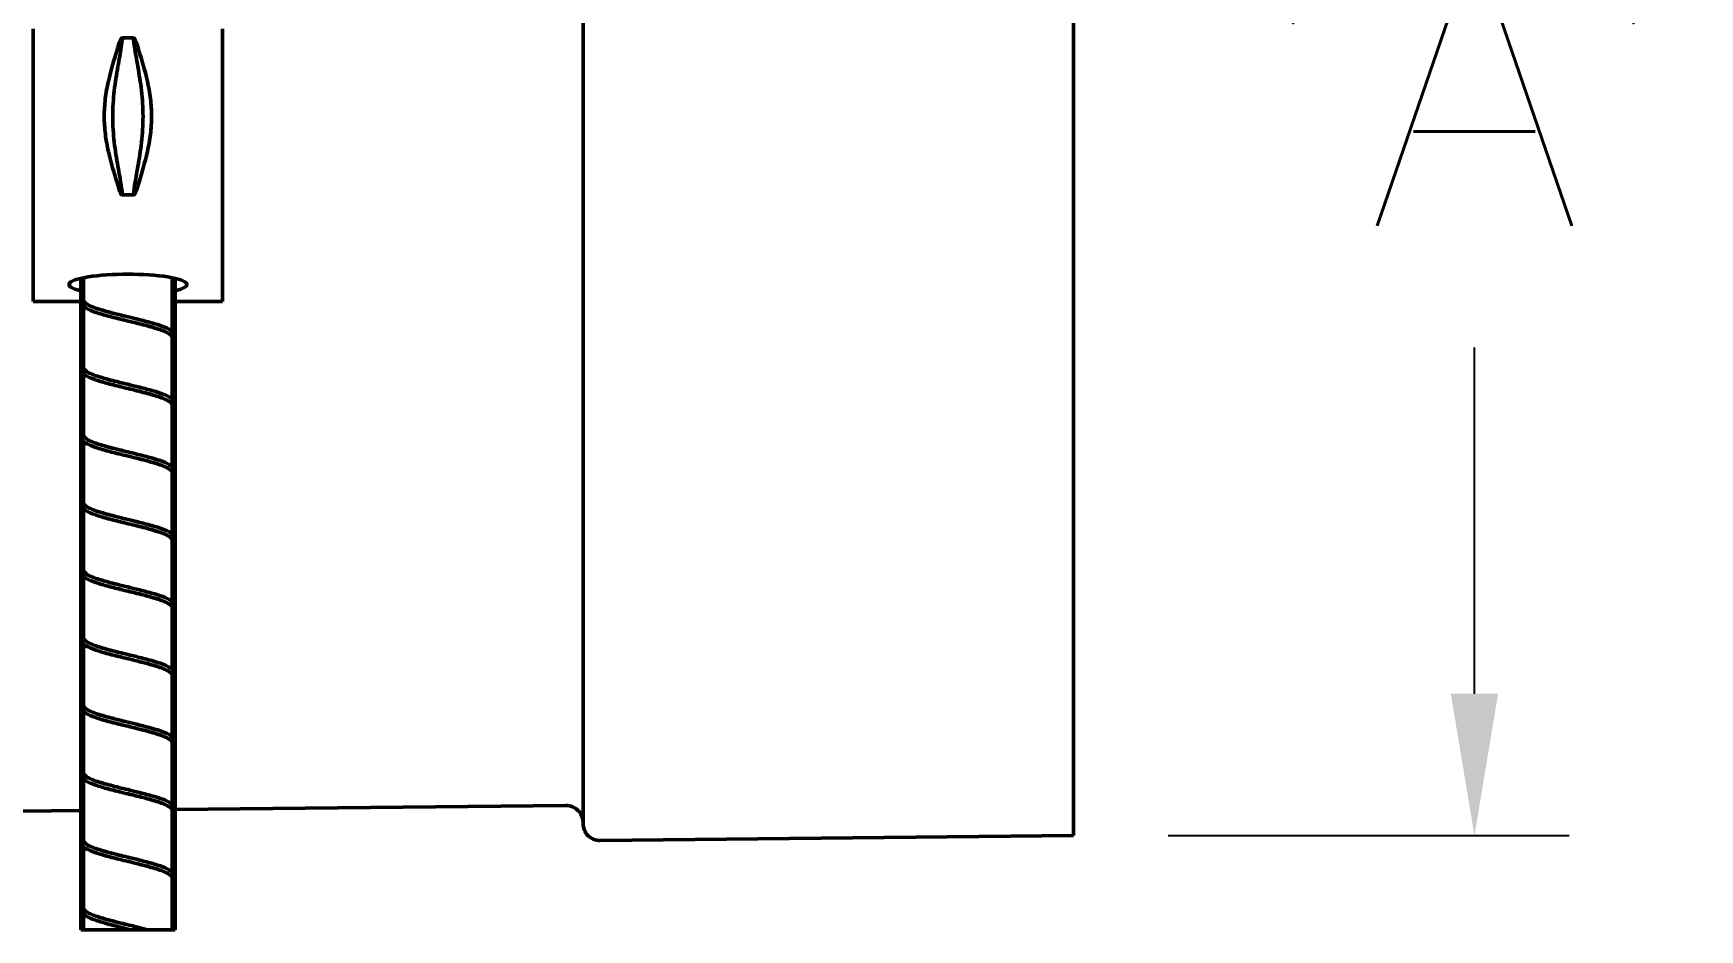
# Model space of a CAD drawing. Header units: inches. Extents: x 31 to 195, y 77 to 126.
# Drawn here: x 186.43 to 195.24, y 84.69 to 89.43 of the extents above; entities that cross this region are included whole.
import ezdxf

# ---------------------------------------------------------------- set-up
doc = ezdxf.new("R2010")
doc.units = ezdxf.units.IN
doc.header["$LTSCALE"] = 8
doc.header["$MEASUREMENT"] = 0
doc.layers.add('Visible (ANSI)', color=7, linetype='Continuous', lineweight=50)
doc.styles.get("Standard").update_dxf_attribs({"font": 'romans.shx'})
doc.dimstyles.get("Standard").update_dxf_attribs({"dimtxt": 1.5, "dimasz": 0.75, "dimexe": 0.5, "dimexo": 0.5, "dimgap": 0.5, "dimtad": 0, "dimtih": 1, "dimtoh": 1, "dimdec": 5, "dimzin": 0, "dimdsep": 46, "dimlunit": 5, "dimtxsty": 'Standard', "dimcen": 0, "dimclrd": 256, "dimclre": 256, "dimclrt": 256, "dimadec": 0, "dimazin": 0, "dimtfac": 0.75, "dimtdec": 5, "dimtofl": 0, "dimtmove": 0, "dimatfit": 3, "dimfxl": 0, "dimtolj": 1, "dimtzin": 0, "dimlwd": -1, "dimlwe": -1, "dimarcsym": 0})

# ---------------------------------------------------------------- blocks, each defined once
blk = doc.blocks.new('*D7')
for p, q in [((192.4331, 93.438), (194.5533, 93.438)), ((194.0533, 92.688), (194.0533, 90.551)), ((194.0533, 85.935), (194.0533, 87.7653)), ((192.4331, 85.185), (194.5533, 85.185))]:
    blk.add_line(p, q)
for points in [[(193.9283, 92.688), (194.1783, 92.688), (194.0533, 93.438)], [(193.9283, 85.935), (194.1783, 85.935), (194.0533, 85.185)]]:
    blk.add_solid(points)
at = {"layer": 'Defpoints', "color": 0}
for p in [(191.9331, 93.438), (191.9331, 85.185), (194.0533, 85.185)]:
    blk.add_point(p, dxfattribs=at)
at = {"insert": (194.0533, 89.1582), "char_height": 1.5, "attachment_point": 5}
blk.add_mtext("\\A1;'A'", dxfattribs=at)

msp = doc.modelspace()

# ---------------------------------------------------------------- linework, layer by layer
at = {"layer": 'Visible (ANSI)'}
for p, q in [((191.933108, 89.65441), (191.933108, 89.26496)), ((186.433108, 88.584217), (186.433108, 89.451351)), ((187.433108, 89.451351), (187.433108, 88.584217)), ((186.964372, 89.402207), (186.901513, 89.402182)), ((189.340118, 89.279227), (189.340118, 86.486592)), ((191.933108, 89.26496), (191.933108, 86.446748)), ((186.433108, 88.584217), (186.433108, 88.214914)), ((186.964702, 88.572207), (186.901843, 88.572182)), ((187.433108, 88.214914), (187.433108, 88.584217)), ((186.433108, 88.009082), (186.433108, 88.214914)), ((187.433108, 88.214914), (187.433108, 88.009082)), ((186.683733, 88.131541), (186.683733, 84.687955)), ((186.699213, 88.134825), (186.699213, 88.013677)), ((187.167003, 87.850848), (187.167003, 88.134825)), ((187.182483, 88.131541), (187.182483, 84.687955)), ((186.683733, 88.009082), (186.433108, 88.009082)), ((186.699213, 87.983028), (186.699213, 87.656534)), ((187.433108, 88.009082), (187.182483, 88.009082)), ((187.167003, 87.493705), (187.167003, 87.820421)), ((186.699213, 87.625886), (186.699213, 87.299392)), ((187.167003, 87.136562), (187.167003, 87.463278)), ((186.699213, 87.268743), (186.699213, 86.942249)), ((187.167003, 86.779419), (187.167003, 87.106135)), ((186.699213, 86.9116), (186.699213, 86.585106)), ((187.167003, 86.422276), (187.167003, 86.748992)), ((186.699213, 86.554457), (186.699213, 86.227963)), ((189.340118, 85.248897), (189.340118, 86.486592)), ((191.933108, 85.184955), (191.933108, 86.446748)), ((187.167003, 86.065133), (187.167003, 86.391849)), ((186.699213, 86.197314), (186.699213, 85.87082)), ((187.167003, 85.707991), (187.167003, 86.034706)), ((186.699213, 85.840171), (186.699213, 85.513677)), ((187.167003, 85.350848), (187.167003, 85.677564)), ((186.699213, 85.483028), (186.699213, 85.156534)), ((186.683733, 85.317263), (148.182483, 84.916208)), ((187.167003, 84.993705), (187.167003, 85.320421)), ((189.24918, 85.343987), (187.182483, 85.322458)), ((186.699213, 85.125886), (186.699213, 84.799392)), ((191.933108, 85.184955), (189.431055, 85.158902)), ((187.167003, 84.687955), (187.167003, 84.963278)), ((186.699213, 84.768743), (186.699213, 84.687955)), ((186.699213, 84.687955), (186.683733, 84.687955)), ((186.948878, 84.687955), (186.699213, 84.687955)), ((186.996271, 84.687955), (186.948878, 84.687955)), ((187.035968, 84.687955), (186.996271, 84.687955)), ((187.167003, 84.687955), (187.035968, 84.687955)), ((187.182483, 84.687955), (187.167003, 84.687955))]:
    msp.add_line(p, q, dxfattribs=at)
msp.add_arc((189.430118, 85.248897), 0.09, 180, 270.5965816, dxfattribs=at)
msp.add_ellipse((186.933108, 88.098838), major_axis=(-0.3125, 0), ratio=0.17364818, start_param=2.49476558, end_param=6.93001238, dxfattribs=at)
for points, knots in [([(189.340118, 89.612584), (189.340118, 89.552887), (189.340118, 89.492371), (189.340118, 89.379661), (189.340118, 89.325922), (189.340118, 89.279227)], [0, 0, 0, 0, 0.454891114, 0.454891114, 0.909829767, 0.909829767, 0.909829767, 0.909829767]), ([(186.808108, 88.987144), (186.808095, 89.017854), (186.810043, 89.049426), (186.817652, 89.112098), (186.823291, 89.143202), (186.843337, 89.232999), (186.860687, 89.288217), (186.87632, 89.340381), (186.878361, 89.347238), (186.880358, 89.35406)], [1.09730069, 1.09730069, 1.09730069, 1.09730069, 1.33130605, 1.33130605, 1.56531141, 1.56531141, 2.03332213, 2.03332213, 2.10345787, 2.10345787, 2.10345787, 2.10345787]), ([(186.897587, 89.354066), (186.893273, 89.323001), (186.886839, 89.288225), (186.873272, 89.210872), (186.866157, 89.167833), (186.856028, 89.078785), (186.853089, 89.032763), (186.853108, 88.987162)], [-1.02033115, -1.02033115, -1.02033115, -1.02033115, -0.69495997, -0.69495997, -0.34747998, -0.34747998, 0, 0, 0, 0]), ([(186.880358, 89.35406), (186.880597, 89.354879), (186.880837, 89.355686), (186.885208, 89.370236), (186.889767, 89.3822), (186.897207, 89.398177), (186.900034, 89.402181), (186.901513, 89.402182)], [1.497528794, 1.497528794, 1.497528794, 1.497528794, 1.506293997, 1.506293997, 1.65781056, 1.65781056, 1.809327124, 1.809327124, 1.809327124, 1.809327124]), ([(186.901513, 89.402182), (186.902971, 89.402182), (186.903298, 89.398278), (186.901724, 89.382407), (186.899885, 89.370444), (186.897831, 89.355818), (186.89771, 89.354949), (186.897587, 89.354066)], [1.809327124, 1.809327124, 1.809327124, 1.809327124, 1.958690232, 1.958690232, 2.10805334, 2.10805334, 2.117335061, 2.117335061, 2.117335061, 2.117335061]), ([(186.968336, 89.354095), (186.968213, 89.354977), (186.968091, 89.355846), (186.966026, 89.37047), (186.964177, 89.382432), (186.962591, 89.398302), (186.962914, 89.402206), (186.964372, 89.402207)], [0.290928147, 0.290928147, 0.290928147, 0.290928147, 0.300209869, 0.300209869, 0.449572977, 0.449572977, 0.598936084, 0.598936084, 0.598936084, 0.598936084]), ([(186.964372, 89.402207), (186.965857, 89.402207), (186.968702, 89.398175), (186.976193, 89.382093), (186.980783, 89.370052), (186.985148, 89.355516), (186.985357, 89.354813), (186.985566, 89.354101)], [0.598936084, 0.598936084, 0.598936084, 0.598936084, 0.75103081, 0.75103081, 0.903125536, 0.903125536, 0.9107477, 0.9107477, 0.9107477, 0.9107477]), ([(187.013108, 88.987226), (187.013089, 89.032827), (187.010114, 89.078846), (186.999914, 89.167886), (186.992766, 89.210919), (186.979137, 89.288261), (186.972675, 89.323033), (186.968336, 89.354095)], [6.66177475, 6.66177475, 6.66177475, 6.66177475, 7.00925474, 7.00925474, 7.35673472, 7.35673472, 7.6821059, 7.6821059, 7.6821059, 7.6821059]), ([(186.985566, 89.354101), (186.987568, 89.347281), (186.989615, 89.340426), (187.005289, 89.288275), (187.022683, 89.23307), (187.0428, 89.143289), (187.048464, 89.11219), (187.056123, 89.049524), (187.058095, 89.017953), (187.058108, 88.987244)], [7.00204599, 7.00204599, 7.00204599, 7.00204599, 7.07218173, 7.07218173, 7.54019245, 7.54019245, 7.77419781, 7.77419781, 8.00820317, 8.00820317, 8.00820317, 8.00820317]), ([(186.880649, 88.620287), (186.878647, 88.627107), (186.8766, 88.633963), (186.860926, 88.686114), (186.843532, 88.741318), (186.823415, 88.831099), (186.817751, 88.862198), (186.810092, 88.924864), (186.80812, 88.956435), (186.808108, 88.987144)], [7.00204599, 7.00204599, 7.00204599, 7.00204599, 7.07218173, 7.07218173, 7.54019245, 7.54019245, 7.77419781, 7.77419781, 8.00820317, 8.00820317, 8.00820317, 8.00820317]), ([(186.853108, 88.987162), (186.853126, 88.941561), (186.856101, 88.895542), (186.866301, 88.806502), (186.87345, 88.763469), (186.887079, 88.686127), (186.89354, 88.651355), (186.897879, 88.620294)], [0, 0, 0, 0, 0.34747998, 0.34747998, 0.69495997, 0.69495997, 1.02033115, 1.02033115, 1.02033115, 1.02033115]), ([(186.968628, 88.620322), (186.972942, 88.651387), (186.979376, 88.686164), (186.992943, 88.763517), (187.000058, 88.806555), (187.010187, 88.895604), (187.013126, 88.941625), (187.013108, 88.987226)], [5.6414436, 5.6414436, 5.6414436, 5.6414436, 5.96681478, 5.96681478, 6.31429477, 6.31429477, 6.66177475, 6.66177475, 6.66177475, 6.66177475]), ([(187.058108, 88.987244), (187.05812, 88.956534), (187.056172, 88.924962), (187.048563, 88.86229), (187.042924, 88.831186), (187.022878, 88.74139), (187.005529, 88.686171), (186.989896, 88.634008), (186.987854, 88.62715), (186.985858, 88.620329)], [1.09730069, 1.09730069, 1.09730069, 1.09730069, 1.33130605, 1.33130605, 1.56531141, 1.56531141, 2.03332213, 2.03332213, 2.10345787, 2.10345787, 2.10345787, 2.10345787]), ([(186.901843, 88.572182), (186.900358, 88.572181), (186.897513, 88.576213), (186.890022, 88.592295), (186.885432, 88.604336), (186.881067, 88.618872), (186.880858, 88.619575), (186.880649, 88.620287)], [0.598936084, 0.598936084, 0.598936084, 0.598936084, 0.75103081, 0.75103081, 0.903125536, 0.903125536, 0.9107477, 0.9107477, 0.9107477, 0.9107477]), ([(186.897879, 88.620294), (186.898002, 88.619411), (186.898124, 88.618542), (186.900189, 88.603918), (186.902038, 88.591956), (186.903624, 88.576087), (186.903301, 88.572182), (186.901843, 88.572182)], [0.290928147, 0.290928147, 0.290928147, 0.290928147, 0.300209869, 0.300209869, 0.449572977, 0.449572977, 0.598936084, 0.598936084, 0.598936084, 0.598936084]), ([(186.964702, 88.572207), (186.963244, 88.572206), (186.962918, 88.57611), (186.964491, 88.591981), (186.96633, 88.603944), (186.968384, 88.61857), (186.968505, 88.619439), (186.968628, 88.620322)], [1.809325195, 1.809325195, 1.809325195, 1.809325195, 1.958688303, 1.958688303, 2.108051411, 2.108051411, 2.117333132, 2.117333132, 2.117333132, 2.117333132]), ([(186.985858, 88.620329), (186.985649, 88.619617), (186.985441, 88.618914), (186.981088, 88.604374), (186.976507, 88.59233), (186.969029, 88.576241), (186.966187, 88.572207), (186.964702, 88.572207)], [1.49751358, 1.49751358, 1.49751358, 1.49751358, 1.505135743, 1.505135743, 1.657230469, 1.657230469, 1.809325195, 1.809325195, 1.809325195, 1.809325195]), ([(186.688625, 88.00066), (186.688599, 88.000794), (186.688575, 88.000928), (186.688401, 88.001974), (186.688332, 88.002908), (186.688347, 88.003836)], [0.38437867002, 0.38437867002, 0.38437867002, 0.38437867002, 0.38542915143, 0.38542915143, 0.39249734032, 0.39249734032, 0.39249734032, 0.39249734032]), ([(186.688347, 88.003836), (186.688347, 88.003838), (186.688347, 88.003839), (186.688361, 88.004741), (186.688454, 88.00564), (186.68864, 88.006505), (186.688884, 88.007644), (186.689281, 88.008694), (186.690451, 88.010508), (186.69118, 88.011228), (186.693026, 88.012432), (186.694161, 88.012877), (186.696615, 88.01346), (186.697886, 88.013614), (186.699213, 88.013677)], [0.3924973403, 0.3924973403, 0.3924973403, 0.3924973403, 0.392510316, 0.392510316, 0.3993691772, 0.3993691772, 0.3993691772, 0.408407219, 0.408407219, 0.4171700135, 0.4171700135, 0.4267990698, 0.4267990698, 0.4356401598, 0.4356401598, 0.4356401598, 0.4356401598]), ([(186.894272, 87.91553), (186.868605, 87.921842), (186.843264, 87.928235), (186.797405, 87.940812), (186.776286, 87.947152), (186.740091, 87.959906), (186.724729, 87.966452), (186.701389, 87.980142), (186.693211, 87.986737), (186.689229, 87.998086), (186.688884, 87.99933), (186.688625, 88.00066)], [0, 0, 0, 0, 0.203430746, 0.203430746, 0.404937263, 0.404937263, 0.610847612, 0.610847612, 0.824043032, 0.824043032, 0.848613207, 0.848613207, 0.848613207, 0.848613207]), ([(186.699213, 88.013677), (186.701222, 88.00606), (186.709512, 87.998518), (186.737665, 87.983283), (186.757244, 87.975742), (186.805073, 87.960507), (186.832838, 87.952965), (186.892764, 87.93773), (186.924318, 87.930188), (186.965705, 87.920105), (186.97573, 87.917646), (186.985598, 87.915191)], [0, 0, 0, 0, 0.24627901, 0.24627901, 0.49255802, 0.49255802, 0.73883703, 0.73883703, 0.98511604, 0.98511604, 1.06484963, 1.06484963, 1.06484963, 1.06484963]), ([(187.167003, 87.820421), (187.164993, 87.828038), (187.156704, 87.83558), (187.12855, 87.850815), (187.108971, 87.858356), (187.061143, 87.873591), (187.033377, 87.881133), (186.973451, 87.896368), (186.941897, 87.90391), (186.905147, 87.912863), (186.89969, 87.914198), (186.894272, 87.91553)], [0, 0, 0, 0, 0.24627901, 0.24627901, 0.49255802, 0.49255802, 0.73883703, 0.73883703, 0.98511604, 0.98511604, 1.02832352, 1.02832352, 1.02832352, 1.02832352]), ([(186.985598, 87.915191), (187.011061, 87.908855), (187.035931, 87.902437), (187.08041, 87.889803), (187.100605, 87.883431), (187.134656, 87.870564), (187.14875, 87.863956), (187.168653, 87.85037), (187.175426, 87.844102), (187.177577, 87.833082)], [0, 0, 0, 0, 0.203969624, 0.203969624, 0.406026718, 0.406026718, 0.612891389, 0.612891389, 0.811777187, 0.811777187, 0.811777187, 0.811777187]), ([(187.177868, 87.830288), (187.177885, 87.829202), (187.177791, 87.828113), (187.177314, 87.826028), (187.176933, 87.825066), (187.175817, 87.823394), (187.175123, 87.822731), (187.173718, 87.821836), (187.173094, 87.821544), (187.171701, 87.821049), (187.170931, 87.82086), (187.169143, 87.820551), (187.168089, 87.820457), (187.167003, 87.820421)], [0.1752991107, 0.1752991107, 0.1752991107, 0.1752991107, 0.1831566918, 0.1831566918, 0.1911812827, 0.1911812827, 0.1990584006, 0.1990584006, 0.2045175317, 0.2045175317, 0.2105546456, 0.2105546456, 0.2181698195, 0.2181698195, 0.2181698195, 0.2181698195]), ([(187.177578, 87.833082), (187.177707, 87.83242), (187.177793, 87.831745), (187.177854, 87.830808), (187.177864, 87.830548), (187.177868, 87.830288)], [0.16849143809, 0.16849143809, 0.16849143809, 0.16849143809, 0.17341945123, 0.17341945123, 0.17529911074, 0.17529911074, 0.17529911074, 0.17529911074]), ([(186.688625, 87.643517), (186.688619, 87.643549), (186.688613, 87.643581), (186.688418, 87.644617), (186.688331, 87.645658), (186.688347, 87.646693)], [0.39513894314, 0.39513894314, 0.39513894314, 0.39513894314, 0.39538977367, 0.39538977367, 0.4032782231, 0.4032782231, 0.4032782231, 0.4032782231]), ([(186.688347, 87.646693), (186.688349, 87.646829), (186.688353, 87.646965), (186.688359, 87.6471), (186.688414, 87.648406), (186.688636, 87.649688), (186.689456, 87.651885), (186.689993, 87.652781), (186.691452, 87.654322), (186.692343, 87.65491), (186.694542, 87.655874), (186.695898, 87.656198), (186.697981, 87.656455), (186.698593, 87.656505), (186.699213, 87.656534)], [0.4032782231, 0.4032782231, 0.4032782231, 0.4032782231, 0.4043129536, 0.4043129536, 0.4043129536, 0.414280969, 0.414280969, 0.4230712239, 0.4230712239, 0.4321763203, 0.4321763203, 0.4428090223, 0.4428090223, 0.4470970978, 0.4470970978, 0.4470970978, 0.4470970978]), ([(186.894272, 87.558387), (186.868605, 87.564699), (186.843264, 87.571092), (186.797405, 87.583669), (186.776286, 87.590009), (186.740091, 87.602763), (186.724729, 87.609309), (186.701389, 87.622999), (186.693211, 87.629595), (186.689229, 87.640943), (186.688884, 87.642187), (186.688625, 87.643517)], [0, 0, 0, 0, 0.203430746, 0.203430746, 0.404937263, 0.404937263, 0.610847612, 0.610847612, 0.824043032, 0.824043032, 0.848613207, 0.848613207, 0.848613207, 0.848613207]), ([(186.699213, 87.656534), (186.701222, 87.648917), (186.709512, 87.641375), (186.737665, 87.62614), (186.757244, 87.618599), (186.805073, 87.603364), (186.832838, 87.595822), (186.892764, 87.580587), (186.924318, 87.573046), (186.965705, 87.562962), (186.97573, 87.560504), (186.985598, 87.558048)], [0, 0, 0, 0, 0.24627901, 0.24627901, 0.49255802, 0.49255802, 0.73883703, 0.73883703, 0.98511604, 0.98511604, 1.06484963, 1.06484963, 1.06484963, 1.06484963]), ([(187.167003, 87.463278), (187.164993, 87.470895), (187.156704, 87.478437), (187.12855, 87.493672), (187.108971, 87.501214), (187.061143, 87.516449), (187.033377, 87.52399), (186.973451, 87.539225), (186.941897, 87.546767), (186.905147, 87.555721), (186.89969, 87.557055), (186.894272, 87.558387)], [0, 0, 0, 0, 0.24627901, 0.24627901, 0.49255802, 0.49255802, 0.73883703, 0.73883703, 0.98511604, 0.98511604, 1.02832352, 1.02832352, 1.02832352, 1.02832352]), ([(186.985598, 87.558048), (187.011061, 87.551712), (187.035931, 87.545294), (187.08041, 87.53266), (187.100605, 87.526288), (187.134656, 87.513422), (187.14875, 87.506813), (187.168653, 87.493227), (187.175426, 87.486959), (187.177577, 87.47594)], [0, 0, 0, 0, 0.203969624, 0.203969624, 0.406026718, 0.406026718, 0.612891389, 0.612891389, 0.811777187, 0.811777187, 0.811777187, 0.811777187]), ([(187.177868, 87.473145), (187.177875, 87.4727), (187.177863, 87.472255), (187.177743, 87.470618), (187.177509, 87.469459), (187.176683, 87.467461), (187.176147, 87.466651), (187.174995, 87.465529), (187.174486, 87.465156), (187.17332, 87.464497), (187.172663, 87.464227), (187.170637, 87.4636), (187.169129, 87.463381), (187.167341, 87.46329), (187.167172, 87.463283), (187.167003, 87.463278)], [0.1675796644, 0.1675796644, 0.1675796644, 0.1675796644, 0.1708946609, 0.1708946609, 0.1799029974, 0.1799029974, 0.1880046101, 0.1880046101, 0.1932974994, 0.1932974994, 0.1990819275, 0.1990819275, 0.2102897026, 0.2102897026, 0.211455362, 0.211455362, 0.211455362, 0.211455362]), ([(186.688625, 87.286374), (186.688622, 87.286391), (186.688619, 87.286407), (186.68842, 87.287445), (186.68833, 87.288501), (186.688347, 87.28955)], [0.20932914629, 0.20932914629, 0.20932914629, 0.20932914629, 0.20946479849, 0.20946479849, 0.21784899037, 0.21784899037, 0.21784899037, 0.21784899037]), ([(186.688347, 87.28955), (186.688352, 87.289879), (186.688368, 87.290206), (186.688498, 87.291796), (186.688762, 87.29302), (186.689666, 87.295124), (186.690249, 87.295978), (186.691806, 87.297443), (186.692754, 87.297993), (186.695073, 87.298881), (186.6965, 87.299166), (186.698432, 87.299346), (186.698821, 87.299373), (186.699213, 87.299392)], [0.2178489904, 0.2178489904, 0.2178489904, 0.2178489904, 0.2204727053, 0.2204727053, 0.2306636802, 0.2306636802, 0.2398632303, 0.2398632303, 0.2495796975, 0.2495796975, 0.2610517094, 0.2610517094, 0.2639067203, 0.2639067203, 0.2639067203, 0.2639067203]), ([(186.894272, 87.201244), (186.868605, 87.207556), (186.843264, 87.213949), (186.797405, 87.226526), (186.776286, 87.232866), (186.740091, 87.24562), (186.724729, 87.252166), (186.701389, 87.265856), (186.693211, 87.272452), (186.689229, 87.2838), (186.688884, 87.285045), (186.688625, 87.286374)], [0, 0, 0, 0, 0.203430746, 0.203430746, 0.404937263, 0.404937263, 0.610847612, 0.610847612, 0.824043032, 0.824043032, 0.848613207, 0.848613207, 0.848613207, 0.848613207]), ([(186.699213, 87.299392), (186.701222, 87.291774), (186.709512, 87.284232), (186.737665, 87.268997), (186.757244, 87.261456), (186.805073, 87.246221), (186.832838, 87.238679), (186.892764, 87.223444), (186.924318, 87.215903), (186.965705, 87.205819), (186.97573, 87.203361), (186.985598, 87.200905)], [0, 0, 0, 0, 0.24627901, 0.24627901, 0.49255802, 0.49255802, 0.73883703, 0.73883703, 0.98511604, 0.98511604, 1.06484963, 1.06484963, 1.06484963, 1.06484963]), ([(187.167003, 87.106135), (187.164993, 87.113752), (187.156704, 87.121294), (187.12855, 87.136529), (187.108971, 87.144071), (187.061143, 87.159306), (187.033377, 87.166847), (186.973451, 87.182082), (186.941897, 87.189624), (186.905147, 87.198578), (186.89969, 87.199912), (186.894272, 87.201244)], [0, 0, 0, 0, 0.24627901, 0.24627901, 0.49255802, 0.49255802, 0.73883703, 0.73883703, 0.98511604, 0.98511604, 1.02832352, 1.02832352, 1.02832352, 1.02832352]), ([(186.985598, 87.200905), (187.011061, 87.194569), (187.035931, 87.188151), (187.08041, 87.175517), (187.100605, 87.169145), (187.134656, 87.156279), (187.14875, 87.14967), (187.168653, 87.136084), (187.175426, 87.129816), (187.177577, 87.118797)], [0, 0, 0, 0, 0.203969624, 0.203969624, 0.406026718, 0.406026718, 0.612891389, 0.612891389, 0.811777187, 0.811777187, 0.811777187, 0.811777187]), ([(187.177868, 87.116002), (187.177882, 87.115098), (187.177819, 87.114192), (187.177466, 87.112228), (187.177128, 87.111212), (187.176101, 87.109448), (187.175455, 87.108741), (187.174127, 87.10778), (187.173537, 87.107464), (187.172212, 87.106919), (187.171476, 87.106707), (187.169555, 87.106304), (187.168305, 87.106178), (187.167003, 87.106135)], [0.1845157507, 0.1845157507, 0.1845157507, 0.1845157507, 0.1910435178, 0.1910435178, 0.1992191078, 0.1992191078, 0.2070506447, 0.2070506447, 0.2123951295, 0.2123951295, 0.2182873796, 0.2182873796, 0.2272560261, 0.2272560261, 0.2272560261, 0.2272560261]), ([(187.177578, 87.118797), (187.17767, 87.118323), (187.17774, 87.117843), (187.177834, 87.11691), (187.177861, 87.116456), (187.177868, 87.116002)], [0.17771291799, 0.17771291799, 0.17771291799, 0.17771291799, 0.18123996023, 0.18123996023, 0.18451575071, 0.18451575071, 0.18451575071, 0.18451575071]), ([(186.688625, 86.929231), (186.688578, 86.929474), (186.688536, 86.92972), (186.688386, 86.930771), (186.688334, 86.931592), (186.688347, 86.932407)], [0.21651294386, 0.21651294386, 0.21651294386, 0.21651294386, 0.21857232753, 0.21857232753, 0.22526454116, 0.22526454116, 0.22526454116, 0.22526454116]), ([(186.688347, 86.932407), (186.688356, 86.932959), (186.688394, 86.933509), (186.688622, 86.935265), (186.688937, 86.936421), (186.689944, 86.938422), (186.690588, 86.939231), (186.692253, 86.940586), (186.693267, 86.9411), (186.695776, 86.941904), (186.697289, 86.942137), (186.699008, 86.942238), (186.69911, 86.942244), (186.699213, 86.942249)], [0.2252645412, 0.2252645412, 0.2252645412, 0.2252645412, 0.2297909148, 0.2297909148, 0.2399641604, 0.2399641604, 0.2495105043, 0.2495105043, 0.2595133489, 0.2595133489, 0.2711170858, 0.2711170858, 0.2718476817, 0.2718476817, 0.2718476817, 0.2718476817]), ([(186.894272, 86.844102), (186.868605, 86.850413), (186.843264, 86.856806), (186.797405, 86.869383), (186.776286, 86.875723), (186.740091, 86.888478), (186.724729, 86.895023), (186.701389, 86.908713), (186.693211, 86.915309), (186.689229, 86.926658), (186.688884, 86.927902), (186.688625, 86.929231)], [0, 0, 0, 0, 0.203430746, 0.203430746, 0.404937263, 0.404937263, 0.610847612, 0.610847612, 0.824043032, 0.824043032, 0.848613207, 0.848613207, 0.848613207, 0.848613207]), ([(186.699213, 86.942249), (186.701222, 86.934631), (186.709512, 86.92709), (186.737665, 86.911855), (186.757244, 86.904313), (186.805073, 86.889078), (186.832838, 86.881536), (186.892764, 86.866301), (186.924318, 86.85876), (186.965705, 86.848676), (186.97573, 86.846218), (186.985598, 86.843762)], [0, 0, 0, 0, 0.24627901, 0.24627901, 0.49255802, 0.49255802, 0.73883703, 0.73883703, 0.98511604, 0.98511604, 1.06484963, 1.06484963, 1.06484963, 1.06484963]), ([(187.167003, 86.748992), (187.164993, 86.75661), (187.156704, 86.764151), (187.12855, 86.779386), (187.108971, 86.786928), (187.061143, 86.802163), (187.033377, 86.809704), (186.973451, 86.824939), (186.941897, 86.832481), (186.905147, 86.841435), (186.89969, 86.842769), (186.894272, 86.844102)], [0, 0, 0, 0, 0.24627901, 0.24627901, 0.49255802, 0.49255802, 0.73883703, 0.73883703, 0.98511604, 0.98511604, 1.02832352, 1.02832352, 1.02832352, 1.02832352]), ([(186.985598, 86.843763), (187.011061, 86.837426), (187.035931, 86.831009), (187.08041, 86.818374), (187.100605, 86.812002), (187.134656, 86.799136), (187.14875, 86.792527), (187.168653, 86.778941), (187.175426, 86.772673), (187.177577, 86.761654)], [0, 0, 0, 0, 0.203969624, 0.203969624, 0.406026718, 0.406026718, 0.612891389, 0.612891389, 0.811777187, 0.811777187, 0.811777187, 0.811777187]), ([(187.177868, 86.75886), (187.177875, 86.758453), (187.177865, 86.758046), (187.17776, 86.756438), (187.177534, 86.755266), (187.176723, 86.753249), (187.176198, 86.752431), (187.17506, 86.751296), (187.174557, 86.750919), (187.173404, 86.750251), (187.172754, 86.749976), (187.170749, 86.749337), (187.169255, 86.74911), (187.167432, 86.749009), (187.167218, 86.748999), (187.167003, 86.748992)], [0.1699628304, 0.1699628304, 0.1699628304, 0.1699628304, 0.1732543806, 0.1732543806, 0.1830971415, 0.1830971415, 0.1918827868, 0.1918827868, 0.1975981064, 0.1975981064, 0.2038322418, 0.2038322418, 0.2158701331, 0.2158701331, 0.2174664215, 0.2174664215, 0.2174664215, 0.2174664215]), ([(186.688625, 86.572088), (186.688617, 86.572129), (186.688609, 86.57217), (186.688416, 86.573209), (186.688331, 86.57424), (186.688347, 86.575265)], [0.20929211544, 0.20929211544, 0.20929211544, 0.20929211544, 0.20962760841, 0.20962760841, 0.21780893127, 0.21780893127, 0.21780893127, 0.21780893127]), ([(186.688347, 86.575265), (186.688352, 86.575617), (186.68837, 86.575968), (186.68851, 86.577576), (186.688779, 86.578793), (186.689694, 86.580886), (186.690282, 86.581735), (186.691852, 86.583189), (186.692808, 86.583735), (186.695142, 86.584613), (186.696578, 86.584893), (186.69849, 86.585064), (186.69885, 86.585088), (186.699213, 86.585106)], [0.2178089313, 0.2178089313, 0.2178089313, 0.2178089313, 0.2206225408, 0.2206225408, 0.2307772699, 0.2307772699, 0.2399744661, 0.2399744661, 0.2497135194, 0.2497135194, 0.2612272298, 0.2612272298, 0.2638712066, 0.2638712066, 0.2638712066, 0.2638712066]), ([(186.894272, 86.486959), (186.868605, 86.493271), (186.843264, 86.499663), (186.797405, 86.51224), (186.776286, 86.518581), (186.740091, 86.531335), (186.724729, 86.537881), (186.701389, 86.55157), (186.693211, 86.558166), (186.689229, 86.569515), (186.688884, 86.570759), (186.688625, 86.572088)], [0, 0, 0, 0, 0.203430746, 0.203430746, 0.404937263, 0.404937263, 0.610847612, 0.610847612, 0.824043032, 0.824043032, 0.848613207, 0.848613207, 0.848613207, 0.848613207]), ([(186.699213, 86.585106), (186.701222, 86.577488), (186.709512, 86.569947), (186.737665, 86.554712), (186.757244, 86.54717), (186.805073, 86.531935), (186.832838, 86.524394), (186.892764, 86.509159), (186.924318, 86.501617), (186.965705, 86.491533), (186.97573, 86.489075), (186.985598, 86.48662)], [0, 0, 0, 0, 0.24627901, 0.24627901, 0.49255802, 0.49255802, 0.73883703, 0.73883703, 0.98511604, 0.98511604, 1.06484963, 1.06484963, 1.06484963, 1.06484963]), ([(187.167003, 86.391849), (187.164993, 86.399467), (187.156704, 86.407008), (187.12855, 86.422243), (187.108971, 86.429785), (187.061143, 86.44502), (187.033377, 86.452562), (186.973451, 86.467797), (186.941897, 86.475338), (186.905147, 86.484292), (186.89969, 86.485626), (186.894272, 86.486959)], [0, 0, 0, 0, 0.24627901, 0.24627901, 0.49255802, 0.49255802, 0.73883703, 0.73883703, 0.98511604, 0.98511604, 1.02832352, 1.02832352, 1.02832352, 1.02832352]), ([(186.985598, 86.48662), (187.011061, 86.480283), (187.035931, 86.473866), (187.08041, 86.461231), (187.100605, 86.454859), (187.134656, 86.441993), (187.14875, 86.435385), (187.168653, 86.421798), (187.175426, 86.41553), (187.177577, 86.404511)], [0, 0, 0, 0, 0.203969624, 0.203969624, 0.406026718, 0.406026718, 0.612891389, 0.612891389, 0.811777187, 0.811777187, 0.811777187, 0.811777187]), ([(187.177868, 86.401717), (187.177872, 86.401473), (187.17787, 86.40123), (187.177823, 86.399739), (187.177631, 86.398513), (187.176885, 86.396416), (187.176396, 86.395566), (187.175056, 86.394089), (187.174229, 86.393519), (187.172164, 86.392566), (187.170866, 86.392236), (187.168644, 86.391938), (187.167831, 86.391877), (187.167003, 86.391849)], [0.1764879601, 0.1764879601, 0.1764879601, 0.1764879601, 0.1785969944, 0.1785969944, 0.1894469559, 0.1894469559, 0.1988836438, 0.1988836438, 0.2087466267, 0.2087466267, 0.2205212819, 0.2205212819, 0.226969486, 0.226969486, 0.226969486, 0.226969486]), ([(186.688347, 86.218122), (186.688348, 86.218165), (186.688348, 86.218207), (186.688377, 86.219406), (186.688534, 86.220556), (186.688853, 86.221631), (186.689173, 86.222709), (186.689646, 86.223672), (186.690968, 86.225333), (186.691781, 86.225979), (186.69381, 86.227052), (186.695063, 86.227433), (186.697339, 86.227826), (186.698264, 86.227918), (186.699213, 86.227963)], [0.3931514382, 0.3931514382, 0.3931514382, 0.3931514382, 0.3934781864, 0.3934781864, 0.4022850333, 0.4022850333, 0.4022850333, 0.4111166876, 0.4111166876, 0.4200005623, 0.4200005623, 0.430145147, 0.430145147, 0.4366148425, 0.4366148425, 0.4366148425, 0.4366148425]), ([(186.894272, 86.129816), (186.868605, 86.136128), (186.843264, 86.142521), (186.797405, 86.155097), (186.776286, 86.161438), (186.740091, 86.174192), (186.724729, 86.180738), (186.701389, 86.194428), (186.693211, 86.201023), (186.689229, 86.212372), (186.688884, 86.213616), (186.688625, 86.214945)], [0, 0, 0, 0, 0.203430746, 0.203430746, 0.404937263, 0.404937263, 0.610847612, 0.610847612, 0.824043032, 0.824043032, 0.848613207, 0.848613207, 0.848613207, 0.848613207]), ([(186.699213, 86.227963), (186.701222, 86.220346), (186.709512, 86.212804), (186.737665, 86.197569), (186.757244, 86.190027), (186.805073, 86.174792), (186.832838, 86.167251), (186.892764, 86.152016), (186.924318, 86.144474), (186.965705, 86.13439), (186.97573, 86.131932), (186.985598, 86.129477)], [0, 0, 0, 0, 0.24627901, 0.24627901, 0.49255802, 0.49255802, 0.73883703, 0.73883703, 0.98511604, 0.98511604, 1.06484963, 1.06484963, 1.06484963, 1.06484963]), ([(187.167003, 86.034706), (187.164993, 86.042324), (187.156704, 86.049865), (187.12855, 86.0651), (187.108971, 86.072642), (187.061143, 86.087877), (187.033377, 86.095419), (186.973451, 86.110654), (186.941897, 86.118195), (186.905147, 86.127149), (186.89969, 86.128483), (186.894272, 86.129816)], [0, 0, 0, 0, 0.24627901, 0.24627901, 0.49255802, 0.49255802, 0.73883703, 0.73883703, 0.98511604, 0.98511604, 1.02832352, 1.02832352, 1.02832352, 1.02832352]), ([(186.985598, 86.129477), (187.011061, 86.123141), (187.035931, 86.116723), (187.08041, 86.104088), (187.100605, 86.097716), (187.134656, 86.08485), (187.14875, 86.078242), (187.168653, 86.064655), (187.175426, 86.058388), (187.177577, 86.047368)], [0, 0, 0, 0, 0.203969624, 0.203969624, 0.406026718, 0.406026718, 0.612891389, 0.612891389, 0.811777187, 0.811777187, 0.811777187, 0.811777187]), ([(187.177868, 86.044574), (187.177887, 86.043371), (187.17777, 86.042166), (187.177205, 86.040009), (187.176794, 86.039081), (187.175619, 86.037467), (187.17489, 86.03683), (187.173042, 86.03575), (187.171881, 86.035352), (187.169453, 86.034866), (187.168251, 86.034748), (187.167003, 86.034706)], [0.4028967774, 0.4028967774, 0.4028967774, 0.4028967774, 0.4120665256, 0.4120665256, 0.4204626965, 0.4204626965, 0.4288604533, 0.4288604533, 0.4385650175, 0.4385650175, 0.4469021373, 0.4469021373, 0.4469021373, 0.4469021373]), ([(187.177577, 86.047368), (187.177729, 86.046589), (187.177823, 86.045789), (187.177856, 86.044986), (187.177862, 86.044849), (187.177866, 86.044711), (187.177868, 86.044574)], [0.39572051897, 0.39572051897, 0.39572051897, 0.39572051897, 0.40184765872, 0.40184765872, 0.40184765872, 0.40289677739, 0.40289677739, 0.40289677739, 0.40289677739]), ([(186.688347, 85.860979), (186.688349, 85.861082), (186.688351, 85.861185), (186.688402, 85.862602), (186.688617, 85.863894), (186.689423, 85.866106), (186.689953, 85.867009), (186.691396, 85.868563), (186.692278, 85.869158), (186.694457, 85.870133), (186.695802, 85.870464), (186.697908, 85.870735), (186.698556, 85.870789), (186.699213, 85.87082)], [0.2022448355, 0.2022448355, 0.2022448355, 0.2022448355, 0.2030189391, 0.2030189391, 0.2128761441, 0.2128761441, 0.2215521381, 0.2215521381, 0.2305244536, 0.2305244536, 0.2409970467, 0.2409970467, 0.2454979619, 0.2454979619, 0.2454979619, 0.2454979619]), ([(186.894272, 85.772673), (186.868605, 85.778985), (186.843264, 85.785378), (186.797405, 85.797954), (186.776286, 85.804295), (186.740091, 85.817049), (186.724729, 85.823595), (186.701389, 85.837285), (186.693211, 85.84388), (186.689229, 85.855229), (186.688884, 85.856473), (186.688625, 85.857803)], [0, 0, 0, 0, 0.203430746, 0.203430746, 0.404937263, 0.404937263, 0.610847612, 0.610847612, 0.824043032, 0.824043032, 0.848613207, 0.848613207, 0.848613207, 0.848613207]), ([(186.699213, 85.87082), (186.701222, 85.863203), (186.709512, 85.855661), (186.737665, 85.840426), (186.757244, 85.832884), (186.805073, 85.817649), (186.832838, 85.810108), (186.892764, 85.794873), (186.924318, 85.787331), (186.965705, 85.777248), (186.97573, 85.774789), (186.985598, 85.772334)], [0, 0, 0, 0, 0.24627901, 0.24627901, 0.49255802, 0.49255802, 0.73883703, 0.73883703, 0.98511604, 0.98511604, 1.06484963, 1.06484963, 1.06484963, 1.06484963]), ([(187.167003, 85.677564), (187.164993, 85.685181), (187.156704, 85.692723), (187.12855, 85.707958), (187.108971, 85.715499), (187.061143, 85.730734), (187.033377, 85.738276), (186.973451, 85.753511), (186.941897, 85.761052), (186.905147, 85.770006), (186.89969, 85.77134), (186.894272, 85.772673)], [0, 0, 0, 0, 0.24627901, 0.24627901, 0.49255802, 0.49255802, 0.73883703, 0.73883703, 0.98511604, 0.98511604, 1.02832352, 1.02832352, 1.02832352, 1.02832352]), ([(186.985598, 85.772334), (187.011061, 85.765998), (187.035931, 85.75958), (187.08041, 85.746946), (187.100605, 85.740573), (187.134656, 85.727707), (187.14875, 85.721099), (187.168653, 85.707513), (187.175426, 85.701245), (187.177577, 85.690225)], [0, 0, 0, 0, 0.203969624, 0.203969624, 0.406026718, 0.406026718, 0.612891389, 0.612891389, 0.811777187, 0.811777187, 0.811777187, 0.811777187]), ([(187.177868, 85.687431), (187.177887, 85.686228), (187.17777, 85.685024), (187.177205, 85.682867), (187.176794, 85.681938), (187.175619, 85.680324), (187.17489, 85.679688), (187.173042, 85.678608), (187.171881, 85.678209), (187.169453, 85.677723), (187.168251, 85.677605), (187.167003, 85.677564)], [0.4171820227, 0.4171820227, 0.4171820227, 0.4171820227, 0.4264402275, 0.4264402275, 0.4349178715, 0.4349178715, 0.4433966024, 0.4433966024, 0.4531941665, 0.4531941665, 0.4616119879, 0.4616119879, 0.4616119879, 0.4616119879]), ([(187.177578, 85.690225), (187.17773, 85.689444), (187.177823, 85.688644), (187.177862, 85.687706), (187.177866, 85.687569), (187.177868, 85.687431)], [0.40995203686, 0.40995203686, 0.40995203686, 0.40995203686, 0.41612178014, 0.41612178014, 0.41718202271, 0.41718202271, 0.41718202271, 0.41718202271]), ([(186.688347, 85.503836), (186.68835, 85.504028), (186.688357, 85.50422), (186.688437, 85.505706), (186.688671, 85.506972), (186.689516, 85.509141), (186.690066, 85.510025), (186.691553, 85.511543), (186.69246, 85.51212), (186.694693, 85.513062), (186.69607, 85.513375), (186.69811, 85.513608), (186.698658, 85.513651), (186.699213, 85.513677)], [0.1992938908, 0.1992938908, 0.1992938908, 0.1992938908, 0.2007181506, 0.2007181506, 0.2103623065, 0.2103623065, 0.2189376673, 0.2189376673, 0.227887122, 0.227887122, 0.2383941627, 0.2383941627, 0.242163294, 0.242163294, 0.242163294, 0.242163294]), ([(186.894272, 85.41553), (186.868605, 85.421842), (186.843264, 85.428235), (186.797405, 85.440812), (186.776286, 85.447152), (186.740091, 85.459906), (186.724729, 85.466452), (186.701389, 85.480142), (186.693211, 85.486737), (186.689229, 85.498086), (186.688884, 85.49933), (186.688625, 85.50066)], [0, 0, 0, 0, 0.203430746, 0.203430746, 0.404937263, 0.404937263, 0.610847612, 0.610847612, 0.824043032, 0.824043032, 0.848613207, 0.848613207, 0.848613207, 0.848613207]), ([(186.699213, 85.513677), (186.701222, 85.50606), (186.709512, 85.498518), (186.737665, 85.483283), (186.757244, 85.475742), (186.805073, 85.460507), (186.832838, 85.452965), (186.892764, 85.43773), (186.924318, 85.430188), (186.965705, 85.420105), (186.97573, 85.417646), (186.985598, 85.415191)], [0, 0, 0, 0, 0.24627901, 0.24627901, 0.49255802, 0.49255802, 0.73883703, 0.73883703, 0.98511604, 0.98511604, 1.06484963, 1.06484963, 1.06484963, 1.06484963]), ([(187.167003, 85.320421), (187.164993, 85.328038), (187.156704, 85.33558), (187.12855, 85.350815), (187.108971, 85.358356), (187.061143, 85.373591), (187.033377, 85.381133), (186.973451, 85.396368), (186.941897, 85.40391), (186.905147, 85.412863), (186.89969, 85.414198), (186.894272, 85.41553)], [0, 0, 0, 0, 0.24627901, 0.24627901, 0.49255802, 0.49255802, 0.73883703, 0.73883703, 0.98511604, 0.98511604, 1.02832352, 1.02832352, 1.02832352, 1.02832352]), ([(186.985598, 85.415191), (187.011061, 85.408855), (187.035931, 85.402437), (187.08041, 85.389803), (187.100605, 85.383431), (187.134656, 85.370564), (187.14875, 85.363956), (187.168653, 85.35037), (187.175426, 85.344102), (187.177577, 85.333082)], [0, 0, 0, 0, 0.203969624, 0.203969624, 0.406026718, 0.406026718, 0.612891389, 0.612891389, 0.811777187, 0.811777187, 0.811777187, 0.811777187]), ([(187.177868, 85.330288), (187.177872, 85.330044), (187.17787, 85.329801), (187.177823, 85.328311), (187.177631, 85.327084), (187.176885, 85.324987), (187.176396, 85.324137), (187.175056, 85.322661), (187.174229, 85.322091), (187.172164, 85.321138), (187.170866, 85.320807), (187.168644, 85.32051), (187.167831, 85.320448), (187.167003, 85.320421)], [0.1764871489, 0.1764871489, 0.1764871489, 0.1764871489, 0.1785961671, 0.1785961671, 0.1894460381, 0.1894460381, 0.1988826441, 0.1988826441, 0.2087455383, 0.2087455383, 0.2205200836, 0.2205200836, 0.2269682247, 0.2269682247, 0.2269682247, 0.2269682247]), ([(189.24918, 85.343987), (189.260899, 85.344109), (189.272529, 85.341941), (189.294305, 85.333268), (189.304241, 85.326847), (189.321094, 85.310557), (189.327849, 85.300844), (189.33504, 85.284432), (189.336935, 85.278511), (189.339477, 85.266375), (189.340118, 85.260191), (189.340118, 85.253991)], [0, 0, 0, 0, 0.089301327, 0.089301327, 0.178602653, 0.178602653, 0.26790398, 0.26790398, 0.315146917, 0.315146917, 0.362389854, 0.362389854, 0.362389854, 0.362389854]), ([(186.688347, 85.146693), (186.688349, 85.146796), (186.688351, 85.1469), (186.688402, 85.148316), (186.688617, 85.149608), (186.689423, 85.15182), (186.689953, 85.152723), (186.691396, 85.154277), (186.692278, 85.154872), (186.694457, 85.155847), (186.695802, 85.156178), (186.697908, 85.156449), (186.698556, 85.156503), (186.699213, 85.156534)], [0.2151642675, 0.2151642675, 0.2151642675, 0.2151642675, 0.2159445165, 0.2159445165, 0.2258860657, 0.2258860657, 0.2346361561, 0.2346361561, 0.2436849577, 0.2436849577, 0.2542466835, 0.2542466835, 0.2587864096, 0.2587864096, 0.2587864096, 0.2587864096]), ([(186.894272, 85.058387), (186.868605, 85.064699), (186.843264, 85.071092), (186.797405, 85.083669), (186.776286, 85.090009), (186.740091, 85.102763), (186.724729, 85.109309), (186.701389, 85.122999), (186.693211, 85.129595), (186.689229, 85.140943), (186.688884, 85.142187), (186.688625, 85.143517)], [0, 0, 0, 0, 0.203430746, 0.203430746, 0.404937263, 0.404937263, 0.610847612, 0.610847612, 0.824043032, 0.824043032, 0.848613207, 0.848613207, 0.848613207, 0.848613207]), ([(186.699213, 85.156534), (186.701222, 85.148917), (186.709512, 85.141375), (186.737665, 85.12614), (186.757244, 85.118599), (186.805073, 85.103364), (186.832838, 85.095822), (186.892764, 85.080587), (186.924318, 85.073046), (186.965705, 85.062962), (186.97573, 85.060504), (186.985598, 85.058048)], [0, 0, 0, 0, 0.24627901, 0.24627901, 0.49255802, 0.49255802, 0.73883703, 0.73883703, 0.98511604, 0.98511604, 1.06484963, 1.06484963, 1.06484963, 1.06484963]), ([(187.167003, 84.963278), (187.164993, 84.970895), (187.156704, 84.978437), (187.12855, 84.993672), (187.108971, 85.001214), (187.061143, 85.016449), (187.033377, 85.02399), (186.973451, 85.039225), (186.941897, 85.046767), (186.905147, 85.055721), (186.89969, 85.057055), (186.894272, 85.058387)], [0, 0, 0, 0, 0.24627901, 0.24627901, 0.49255802, 0.49255802, 0.73883703, 0.73883703, 0.98511604, 0.98511604, 1.02832352, 1.02832352, 1.02832352, 1.02832352]), ([(186.985598, 85.058048), (187.011061, 85.051712), (187.035931, 85.045294), (187.08041, 85.03266), (187.100605, 85.026288), (187.134656, 85.013422), (187.14875, 85.006813), (187.168653, 84.993227), (187.175426, 84.986959), (187.177577, 84.97594)], [0, 0, 0, 0, 0.203969624, 0.203969624, 0.406026718, 0.406026718, 0.612891389, 0.612891389, 0.811777187, 0.811777187, 0.811777187, 0.811777187]), ([(187.177868, 84.973145), (187.177888, 84.971895), (187.177761, 84.970643), (187.177158, 84.968459), (187.176735, 84.967543), (187.175534, 84.965952), (187.17479, 84.965327), (187.172909, 84.964267), (187.171727, 84.963878), (187.169327, 84.963425), (187.168185, 84.963317), (187.167003, 84.963278)], [0.1828040969, 0.1828040969, 0.1828040969, 0.1828040969, 0.1922661838, 0.1922661838, 0.2005736507, 0.2005736507, 0.2089402169, 0.2089402169, 0.2186656032, 0.2186656032, 0.226531222, 0.226531222, 0.226531222, 0.226531222]), ([(187.177578, 84.97594), (187.17774, 84.97511), (187.177834, 84.974259), (187.177865, 84.973321), (187.177867, 84.973233), (187.177868, 84.973145)], [0.17569913876, 0.17569913876, 0.17569913876, 0.17569913876, 0.18213892541, 0.18213892541, 0.1828040969, 0.1828040969, 0.1828040969, 0.1828040969]), ([(186.688347, 84.78955), (186.688368, 84.790878), (186.688557, 84.792194), (186.689313, 84.794451), (186.689818, 84.79538), (186.691209, 84.796979), (186.692061, 84.797595), (186.694175, 84.798612), (186.69548, 84.798965), (186.697662, 84.799285), (186.69843, 84.799354), (186.699213, 84.799392)], [0.405706819, 0.405706819, 0.405706819, 0.405706819, 0.4158306412, 0.4158306412, 0.4246869033, 0.4246869033, 0.4337404757, 0.4337404757, 0.4442196312, 0.4442196312, 0.4496498862, 0.4496498862, 0.4496498862, 0.4496498862]), ([(186.894272, 84.701244), (186.868605, 84.707556), (186.843264, 84.713949), (186.797405, 84.726526), (186.776286, 84.732866), (186.740091, 84.74562), (186.724729, 84.752166), (186.701389, 84.765856), (186.693211, 84.772452), (186.689229, 84.7838), (186.688884, 84.785045), (186.688625, 84.786374)], [0, 0, 0, 0, 0.203430746, 0.203430746, 0.404937263, 0.404937263, 0.610847612, 0.610847612, 0.824043032, 0.824043032, 0.848613207, 0.848613207, 0.848613207, 0.848613207]), ([(186.699213, 84.799392), (186.701222, 84.791774), (186.709512, 84.784232), (186.737665, 84.768997), (186.757244, 84.761456), (186.805073, 84.746221), (186.832838, 84.738679), (186.891146, 84.723856), (186.920928, 84.716714), (186.962381, 84.706633), (186.974093, 84.703768), (186.985598, 84.700905)], [0, 0, 0, 0, 0.24627901, 0.24627901, 0.49255802, 0.49255802, 0.73883703, 0.73883703, 0.97181118, 0.97181118, 1.06476613, 1.06476613, 1.06476613, 1.06476613])]:
    msp.add_open_spline(points, degree=3, knots=knots, dxfattribs=at)
for points in [[(187.177577, 87.47594), (187.177755, 87.475028), (187.177854, 87.474085), (187.177868, 87.473145)], [(187.177577, 86.761654), (187.177755, 86.760742), (187.177854, 86.7598), (187.177868, 86.75886)], [(187.177577, 86.404511), (187.177756, 86.403597), (187.177854, 86.402655), (187.177868, 86.401717)], [(186.688625, 86.214945), (186.688422, 86.215984), (186.68833, 86.217057), (186.688347, 86.218122)], [(186.688625, 85.857803), (186.688422, 85.858841), (186.68833, 85.859914), (186.688347, 85.860979)], [(186.688625, 85.50066), (186.688422, 85.501698), (186.68833, 85.502771), (186.688347, 85.503836)], [(187.177577, 85.333082), (187.177756, 85.332168), (187.177854, 85.331226), (187.177868, 85.330288)], [(186.688625, 85.143517), (186.688422, 85.144555), (186.68833, 85.145628), (186.688347, 85.146693)], [(186.688625, 84.786374), (186.688423, 84.787409), (186.68833, 84.788482), (186.688347, 84.78955)], [(186.948878, 84.687955), (186.930589, 84.6924), (186.912262, 84.69682), (186.894272, 84.701244)], [(186.985598, 84.700905), (187.002907, 84.696598), (187.019905, 84.692265), (187.035968, 84.687955)]]:
    msp.add_open_spline(points, degree=3, dxfattribs=at)

# ---------------------------------------------------------------- dimensions: what is measured, and where the dimension line sits
dim = msp.add_linear_dim(base=(194.053253, 85.184955), p1=(191.933108, 93.437955), p2=(191.933108, 85.184955), angle=90, text="'A'", dimstyle='Standard')
dim.commit()
dim.dimension.update_dxf_attribs({"geometry": '*D7', "text_midpoint": (194.053253, 89.158161), "dimtype": 160})

doc.saveas('drawing.dxf')
